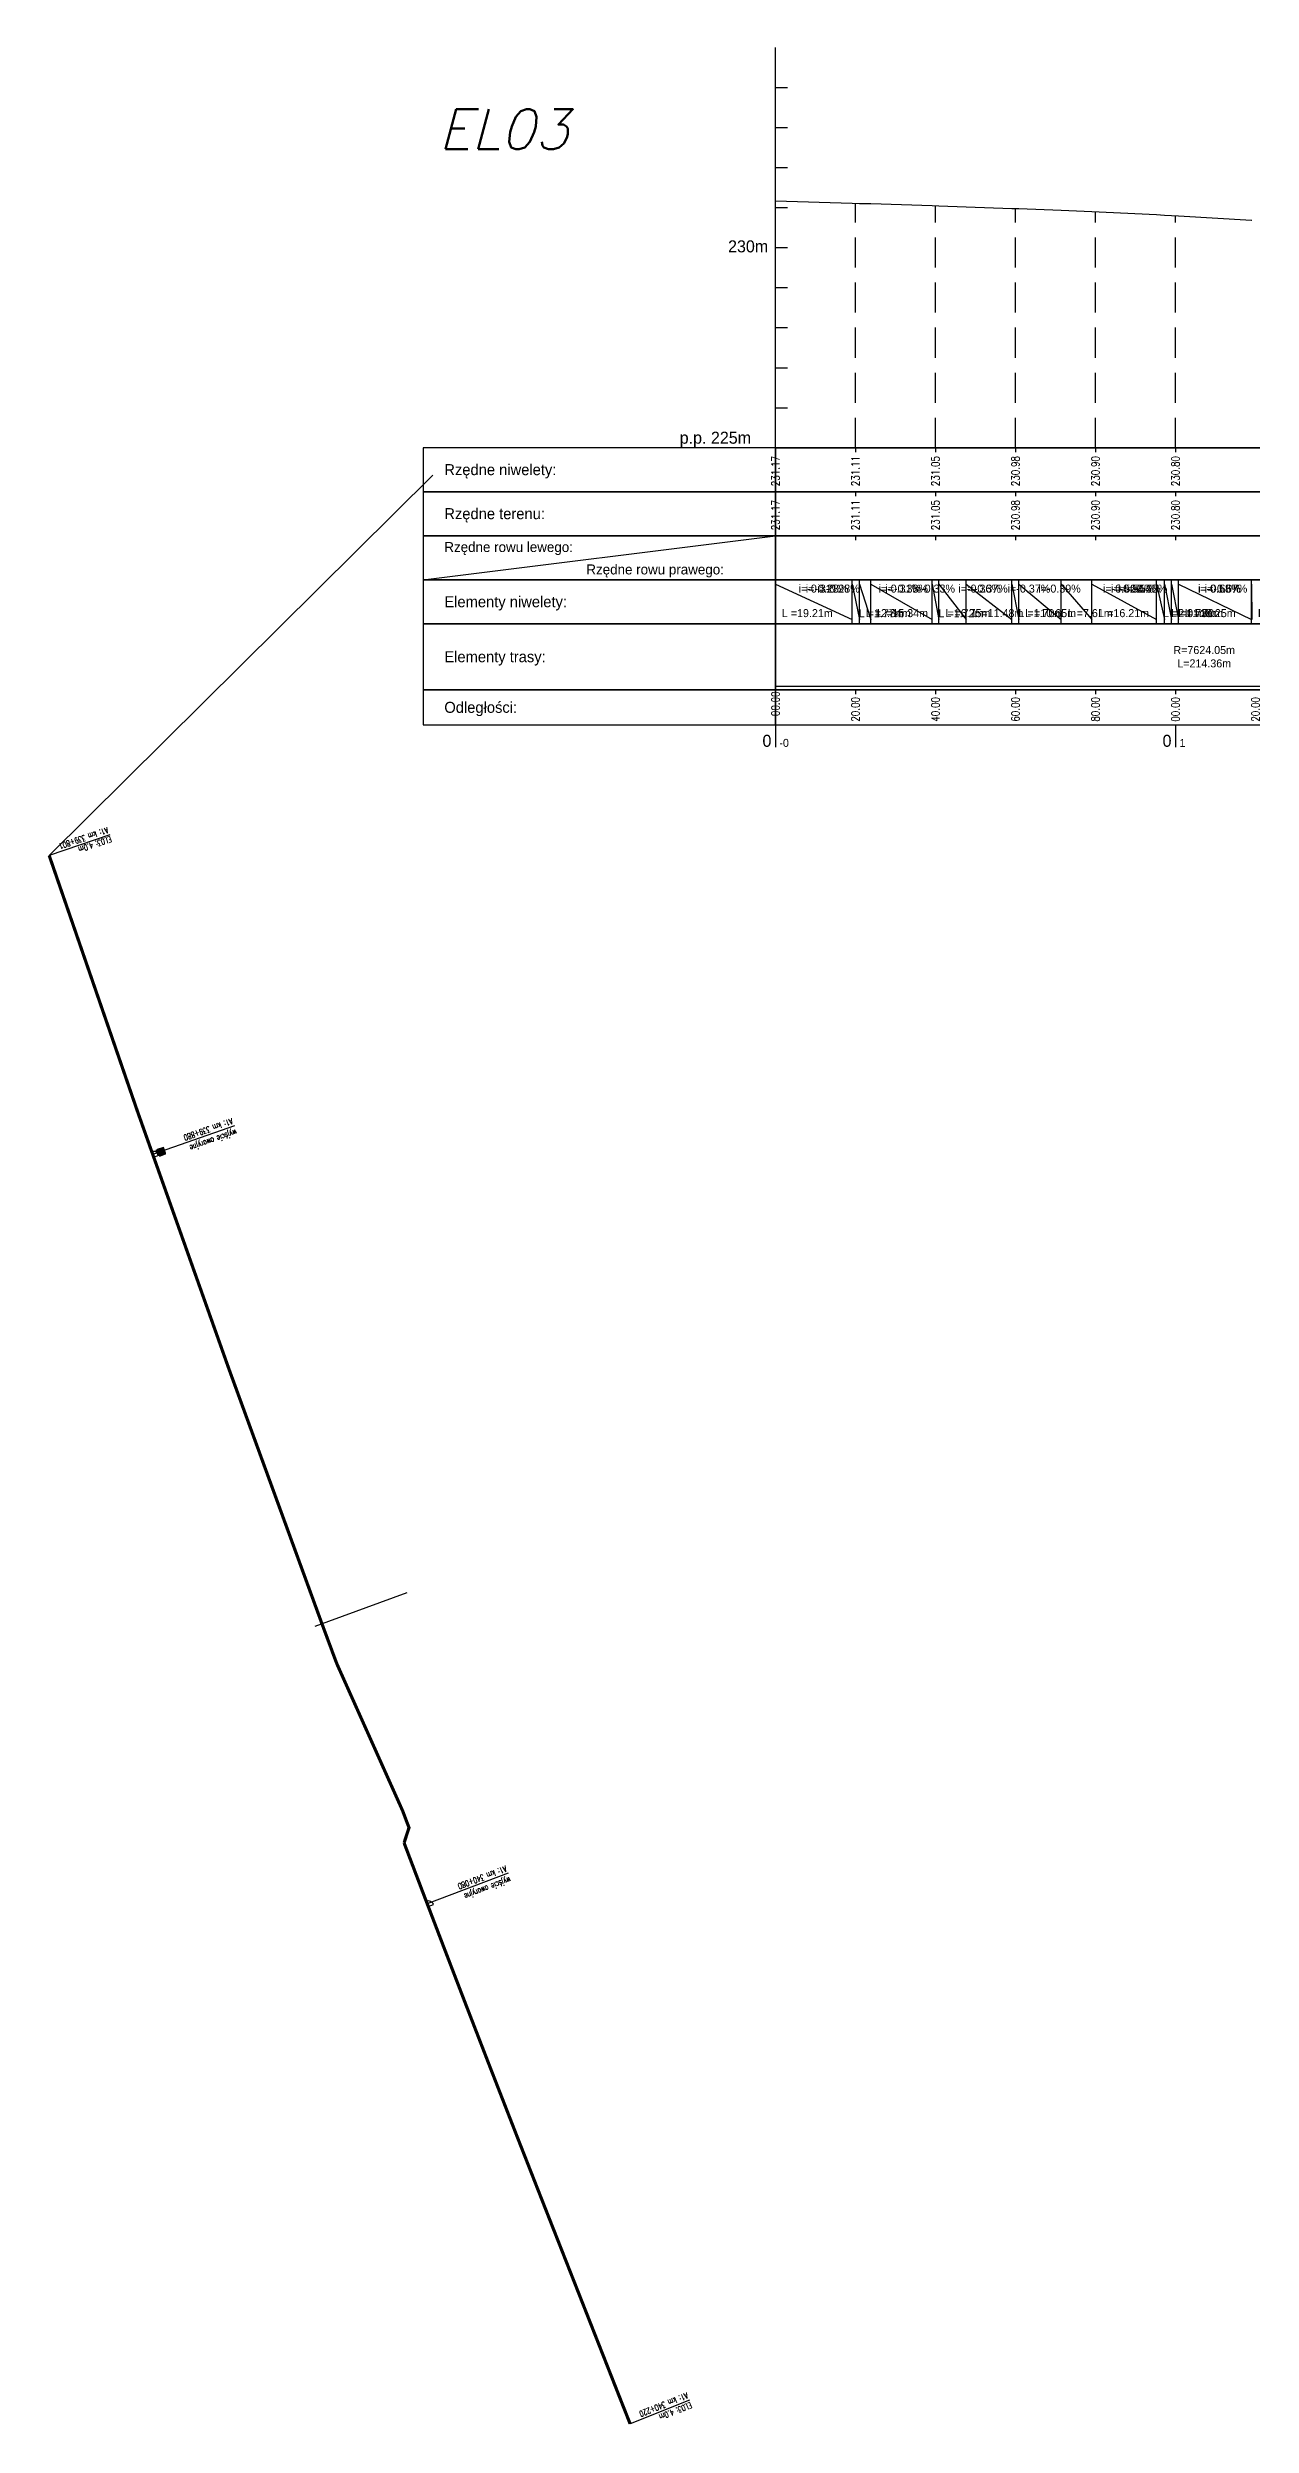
# Model space of a CAD drawing. Header units: metres. Extents: x 7399493 to 7407015, y 5696902 to 5712236.
# Drawn here: x 7403256 to 7403556, y 5707933 to 5708528 of the extents above; entities that cross this region are included whole.
import ezdxf

# ---------------------------------------------------------------- set-up
doc = ezdxf.new("R2010")
doc.units = ezdxf.units.M
doc.linetypes.add('DASHED', pattern=[0.75, 0.5, -0.25])
for name, color, linetype in [('Drzwi ewakuacyjne', 100, 'Continuous'), ('Drzwi ewakuacyjne_opis', 7, 'Continuous'), ('Ekran_akustyczny_4m', 100, 'Continuous'), ('Ekran_akustyczny_4m_opis', 7, 'Continuous'), ('pomoc', 140, 'Continuous'), ('PR_0', 7, 'Continuous'), ('PR_istniejacy_teren', 7, 'Continuous'), ('Schody ewakuacyjne', 100, 'Continuous')]:
    doc.layers.add(name, color=color, linetype=linetype)
doc.styles.add('simplex 0.60', font='simplex.shx', dxfattribs={"width": 0.6})
doc.styles.add('simplex 0.80', font='simplex.shx', dxfattribs={"width": 0.8})
doc.styles.add('Standard poch.', font='simplex.shx', dxfattribs={"oblique": 15})

# ---------------------------------------------------------------- blocks, each defined once
blk = doc.blocks.new('Wyjście awaryjne')
at = {"layer": 'Drzwi ewakuacyjne'}
blk.add_lwpolyline([(0, 0), (-1.4, 0, 0.414214), (0, -1.4)], format="xyb", close=True, dxfattribs=at)
blk = doc.blocks.new('*U14')
at = {"layer": 'Schody ewakuacyjne', "ltscale": 0.8}
blk.add_lwpolyline([(-0.97, 0), (-0.97, -1.62), (-0.9, -1.62), (-0.9, 0)], close=True, dxfattribs=at)
at = {"layer": 'Schody ewakuacyjne'}
for points in [[(-0.76, -1.62), (-0.76, 0)], [(-0.76, 0), (0.76, 0)], [(-0.7, 0.27), (0.7, 0.27)], [(-0.7, 0), (-0.7, 0.27), (0.7, 0.27), (0.7, 0)], [(-0.7, -1.62), (-0.7, 0)], [(-0.76, -1.62), (0.76, -1.62)], [(-0.7, -0.27), (0.7, -0.27)], [(-0.7, -0.54), (0.7, -0.54)], [(-0.7, -0.81), (0.7, -0.81)], [(-0.7, -1.08), (0.7, -1.08)], [(-0.7, -1.35), (0.7, -1.35)], [(-0.7, -1.62), (0.7, -1.62)], [(0.7, -1.62), (0.7, 0)], [(0.76, -1.62), (0.76, 0)]]:
    blk.add_lwpolyline(points, dxfattribs=at)
blk = doc.blocks.new('*U395')
at = {"layer": 'PR_0', "color": 1, "linetype": 'Continuous', "lineweight": -3, "char_height": 2}
for s, insert, attachment_point in [('i=-0.31%', (7404502.83, 5708750.96), 9), ('i=-0.28%', (7404504.6, 5708750.96), 9), ('i=-0.28%', (7404507.44, 5708750.96), 9), ('i=-0.31%', (7404522.78, 5708750.96), 9), ('i=-0.33%', (7404524.5, 5708750.96), 9), ('i=-0.33%', (7404531.26, 5708750.96), 9), ('i=-0.36%', (7404542.73, 5708750.96), 9), ('i=-0.37%', (7404544.43, 5708750.96), 9), ('i=-0.37%', (7404555.07, 5708750.96), 9), ('i=-0.39%', (7404562.68, 5708750.96), 9), ('i=-0.52%', (7404578.89, 5708750.96), 9), ('i=-0.54%', (7404580.9, 5708750.96), 9), ('i=-0.54%', (7404582.64, 5708750.96), 9), ('i=-0.58%', (7404584.34, 5708750.96), 9), ('i=-0.58%', (7404602.59, 5708750.96), 9), ('i=-0.65%', (7404602.71, 5708750.96), 9), ('i=-0.67%', (7404604.32, 5708750.96), 9), ('i=-0.67%', (7404622.54, 5708750.96), 9), ('i=-0.73%', (7404624.26, 5708750.96), 9), ('i=-0.73%', (7404626.53, 5708750.96), 9), ('i=-0.76%', (7404642.5, 5708750.96), 9), ('i=-0.85%', (7404644.18, 5708750.96), 9), ('i=-0.85%', (7404650.35, 5708750.96), 9), ('i=-0.88%', (7404662.45, 5708750.96), 9), ('i=-0.96%', (7404664.11, 5708750.96), 9), ('i=-0.96%', (7404674.17, 5708750.96), 9), ('i=-0.98%', (7404682.4, 5708750.96), 9), ('i=-0.97%', (7404682.82, 5708750.96), 9), ('i=-0.97%', (7404687.39, 5708750.96), 9), ('L =19.21m', (7404487.99, 5708744.83), 7), ('L =1.77m', (7404507.2, 5708744.83), 7), ('L =2.84m', (7404508.97, 5708744.83), 7), ('L =15.34m', (7404511.81, 5708744.83), 7), ('L =1.72m', (7404527.15, 5708744.83), 7), ('L =6.75m', (7404528.88, 5708744.83), 7), ('L =11.48m', (7404535.63, 5708744.83), 7), ('L =1.70m', (7404547.11, 5708744.83), 7), ('L =10.65m', (7404548.8, 5708744.83), 7), ('L =7.61m', (7404559.45, 5708744.83), 7), ('L =16.21m', (7404567.06, 5708744.83), 7), ('L =2.01m', (7404583.27, 5708744.83), 7), ('L =1.73m', (7404585.28, 5708744.83), 7), ('L =1.70m', (7404587.01, 5708744.83), 7), ('L =18.25m', (7404588.71, 5708744.83), 7), ('L =0.12m', (7404606.97, 5708744.83), 7), ('L =1.61m', (7404607.09, 5708744.83), 7), ('L =18.22m', (7404608.69, 5708744.83), 7), ('L =1.72m', (7404626.92, 5708744.83), 7), ('L =2.27m', (7404628.64, 5708744.83), 7), ('L =15.97m', (7404630.9, 5708744.83), 7), ('L =1.68m', (7404646.87, 5708744.83), 7), ('L =6.17m', (7404648.55, 5708744.83), 7), ('L =12.10m', (7404654.72, 5708744.83), 7), ('L =1.67m', (7404666.82, 5708744.83), 7), ('L =10.05m', (7404668.49, 5708744.83), 7), ('L =8.24m', (7404678.54, 5708744.83), 7), ('L =0.41m', (7404686.78, 5708744.83), 7), ('L =4.57m', (7404687.19, 5708744.83), 7)]:
    blk.add_mtext(s, dxfattribs=dict(at, insert=insert, attachment_point=attachment_point))
blk = doc.blocks.new('*U393')
at = {"layer": 'pomoc', "color": 1, "linetype": 'Continuous', "lineweight": -3, "char_height": 2, "attachment_point": 5, "rotation": 90, "style": 'simplex 0.80'}
for s, insert in [('-00.00', (7404486.37, 5708722.31)), ('00.00', (7404686.37, 5708722.31)), ('00.00', (7404786.37, 5708722.31)), ('00.00', (7404886.37, 5708722.31)), ('19.00', (7404905.37, 5708722.31)), ('20.00', (7404506.37, 5708721.81)), ('40.00', (7404526.37, 5708721.81)), ('60.00', (7404546.37, 5708721.81)), ('80.00', (7404566.37, 5708721.81)), ('00.00', (7404586.37, 5708721.81)), ('20.00', (7404606.37, 5708721.81)), ('40.00', (7404626.37, 5708721.81)), ('60.00', (7404646.37, 5708721.81)), ('80.00', (7404666.37, 5708721.81)), ('20.00', (7404706.37, 5708721.81)), ('40.00', (7404726.37, 5708721.81)), ('60.00', (7404746.37, 5708721.81)), ('80.00', (7404766.37, 5708721.81)), ('20.00', (7404806.37, 5708721.81)), ('40.00', (7404826.37, 5708721.81)), ('60.00', (7404846.37, 5708721.81)), ('80.00', (7404866.37, 5708721.81))]:
    blk.add_mtext(s, dxfattribs=dict(at, insert=insert))
blk = doc.blocks.new('*U392')
at = {"layer": 'pomoc', "color": 1, "linetype": 'Continuous', "lineweight": -3}
for s, insert, char_height, attachment_point in [('0', (7404485.37, 5708712.41), 3, 9), ('-0', (7404487.37, 5708712.4), 2, 7), ('0', (7404585.37, 5708712.41), 3, 9), ('1', (7404587.37, 5708712.4), 2, 7), ('0', (7404685.37, 5708712.41), 3, 9), ('2', (7404687.37, 5708712.4), 2, 7), ('0', (7404785.37, 5708712.41), 3, 9), ('3', (7404787.37, 5708712.4), 2, 7), ('0', (7404885.37, 5708712.41), 3, 9), ('4', (7404887.37, 5708712.4), 2, 7)]:
    blk.add_mtext(s, dxfattribs=dict(at, insert=insert, char_height=char_height, attachment_point=attachment_point))

msp = doc.modelspace()

# ---------------------------------------------------------------- linework, layer by layer
at = {"layer": 'Drzwi ewakuacyjne_opis'}
for p, q in [((7403302.23, 5708258.05), (7403281.79, 5708250.92)), ((7403370.7, 5708071.26), (7403350.45, 5708063.58))]:
    msp.add_line(p, q, dxfattribs=at)
at = {"layer": 'Ekran_akustyczny_4m', "const_width": 0.8}
for points in [[(7403255.94, 5708325.64, 0.006682), (7403324.12, 5708133.62, 0.006682)], [(7403324.12, 5708133.62, 0.000348), (7403327.81, 5708123.69), (7403344.27, 5708086.91), (7403345.88, 5708082.65), (7403344.65, 5708078.85, 0.001409), (7403359.91, 5708038.91, 0.001744), (7403379.11, 5707989.63), (7403395.9, 5707946.98, 0.000472), (7403401.15, 5707933.66)]]:
    msp.add_lwpolyline(points, format="xyb", dxfattribs=at)
at = {"layer": 'Ekran_akustyczny_4m_opis'}
for p, q in [((7403271.09, 5708330.78), (7403255.94, 5708325.64)), ((7403416.01, 5707939.59), (7403401.15, 5707933.66))]:
    msp.add_line(p, q, dxfattribs=at)
at = {"layer": 'pomoc', "color": 7, "linetype": 'Continuous', "lineweight": -3}
for p, q in [((7403437.46, 5708427.53), (7403437.46, 5708527.53)), ((7403437.46, 5708517.53), (7403440.46, 5708517.53)), ((7403437.46, 5708507.53), (7403440.46, 5708507.53)), ((7403437.46, 5708497.53), (7403440.46, 5708497.53)), ((7403437.46, 5708487.53), (7403440.46, 5708487.53)), ((7403437.46, 5708477.53), (7403440.46, 5708477.53)), ((7403437.46, 5708467.53), (7403440.46, 5708467.53)), ((7403437.46, 5708457.53), (7403440.46, 5708457.53)), ((7403437.46, 5708447.53), (7403440.46, 5708447.53)), ((7403437.46, 5708437.53), (7403440.46, 5708437.53)), ((7403437.46, 5708427.53), (7403856.46, 5708427.53)), ((7403437.46, 5708416.53), (7403437.46, 5708415.43)), ((7403457.46, 5708416.53), (7403457.46, 5708415.43)), ((7403477.46, 5708416.53), (7403477.46, 5708415.43)), ((7403497.46, 5708416.53), (7403497.46, 5708415.43)), ((7403517.46, 5708416.53), (7403517.46, 5708415.43)), ((7403537.46, 5708416.53), (7403537.46, 5708415.43)), ((7403349.46, 5708394.53), (7403437.46, 5708405.53)), ((7403437.46, 5708405.53), (7403437.46, 5708404.43)), ((7403457.46, 5708405.53), (7403457.46, 5708404.43)), ((7403477.46, 5708405.53), (7403477.46, 5708404.43)), ((7403497.46, 5708405.53), (7403497.46, 5708404.43)), ((7403517.46, 5708405.53), (7403517.46, 5708404.43)), ((7403537.46, 5708405.53), (7403537.46, 5708404.43)), ((7403437.46, 5708367.03), (7403437.46, 5708365.93)), ((7403457.46, 5708367.03), (7403457.46, 5708365.93)), ((7403477.46, 5708367.03), (7403477.46, 5708365.93)), ((7403497.46, 5708367.03), (7403497.46, 5708365.93)), ((7403517.46, 5708367.03), (7403517.46, 5708365.93)), ((7403537.46, 5708367.03), (7403537.46, 5708365.93)), ((7403437.46, 5708358.23), (7403437.46, 5708352.73)), ((7403537.46, 5708358.23), (7403537.46, 5708352.73))]:
    msp.add_line(p, q, dxfattribs=at)
at = {"layer": 'pomoc', "color": 7, "linetype": 'DASHED', "lineweight": -3, "ltscale": 15}
for p, q in [((7403437.46, 5708427.53), (7403437.46, 5708489.24)), ((7403457.46, 5708427.53), (7403457.46, 5708488.63)), ((7403477.46, 5708427.53), (7403477.46, 5708488.02)), ((7403497.46, 5708427.53), (7403497.46, 5708487.32)), ((7403517.46, 5708427.53), (7403517.46, 5708486.56)), ((7403537.46, 5708427.53), (7403537.46, 5708485.51))]:
    msp.add_line(p, q, dxfattribs=at)
at = {"layer": 'pomoc', "color": 1, "linetype": 'Continuous', "lineweight": -3}
for p, q in [((7403437.46, 5708427.53), (7403437.46, 5708426.43)), ((7403457.46, 5708427.53), (7403457.46, 5708426.43)), ((7403477.46, 5708427.53), (7403477.46, 5708426.43)), ((7403497.46, 5708427.53), (7403497.46, 5708426.43)), ((7403517.46, 5708427.53), (7403517.46, 5708426.43)), ((7403537.46, 5708427.53), (7403537.46, 5708426.43)), ((7403437.46, 5708405.53), (7403437.46, 5708404.43)), ((7403457.46, 5708405.53), (7403457.46, 5708404.43)), ((7403477.46, 5708405.53), (7403477.46, 5708404.43)), ((7403497.46, 5708405.53), (7403497.46, 5708404.43)), ((7403517.46, 5708405.53), (7403517.46, 5708404.43)), ((7403537.46, 5708405.53), (7403537.46, 5708404.43)), ((7403437.46, 5708383.53), (7403437.46, 5708394.53)), ((7403437.46, 5708393.43), (7403456.67, 5708384.63)), ((7403456.67, 5708383.53), (7403456.67, 5708394.53)), ((7403456.67, 5708393.43), (7403458.44, 5708384.63)), ((7403458.44, 5708383.53), (7403458.44, 5708394.53)), ((7403458.44, 5708393.43), (7403461.28, 5708384.63)), ((7403461.28, 5708383.53), (7403461.28, 5708394.53)), ((7403461.28, 5708393.43), (7403476.62, 5708384.63)), ((7403476.62, 5708383.53), (7403476.62, 5708394.53)), ((7403476.62, 5708393.43), (7403478.34, 5708384.63)), ((7403478.34, 5708383.53), (7403478.34, 5708394.53)), ((7403478.34, 5708393.43), (7403485.1, 5708384.63)), ((7403485.1, 5708383.53), (7403485.1, 5708394.53)), ((7403485.1, 5708393.43), (7403496.57, 5708384.63)), ((7403496.57, 5708383.53), (7403496.57, 5708394.53)), ((7403496.57, 5708393.43), (7403498.27, 5708384.63)), ((7403498.27, 5708383.53), (7403498.27, 5708394.53)), ((7403498.27, 5708393.43), (7403508.92, 5708384.63)), ((7403508.92, 5708383.53), (7403508.92, 5708394.53)), ((7403508.92, 5708393.43), (7403516.53, 5708384.63)), ((7403516.53, 5708383.53), (7403516.53, 5708394.53)), ((7403516.53, 5708393.43), (7403532.73, 5708384.63)), ((7403532.73, 5708383.53), (7403532.73, 5708394.53)), ((7403532.73, 5708393.43), (7403534.75, 5708384.63)), ((7403534.75, 5708383.53), (7403534.75, 5708394.53)), ((7403534.75, 5708393.43), (7403536.48, 5708384.63)), ((7403536.48, 5708383.53), (7403536.48, 5708394.53)), ((7403536.48, 5708393.43), (7403538.18, 5708384.63)), ((7403538.18, 5708383.53), (7403538.18, 5708394.53)), ((7403538.18, 5708393.43), (7403556.43, 5708384.63)), ((7403556.43, 5708383.53), (7403556.43, 5708394.53)), ((7403556.43, 5708393.43), (7403556.55, 5708384.63)), ((7403437.46, 5708367.03), (7403437.46, 5708383.53)), ((7403437.46, 5708367.9), (7403437.46, 5708367.9)), ((7403437.46, 5708367.9), (7403651.82, 5708367.9))]:
    msp.add_line(p, q, dxfattribs=at)
at = {"layer": 'pomoc', "color": 3, "linetype": 'Continuous', "lineweight": 25}
msp.add_line((7403255.94, 5708325.64), (7403351.82, 5708420.69), dxfattribs=at)
at = {"layer": 'pomoc'}
msp.add_line((7403322.41, 5708132.99, 229.98), (7403345.43, 5708141.46, 214.97), dxfattribs=at)
at = {"layer": 'pomoc', "color": 7, "linetype": 'Continuous', "lineweight": -3}
for points in [[(7403437.46, 5708416.53), (7403437.46, 5708427.53), (7403349.46, 5708427.53), (7403349.46, 5708416.53)], [(7403437.46, 5708416.53), (7403856.46, 5708416.53), (7403856.46, 5708427.53), (7403437.46, 5708427.53)], [(7403437.46, 5708405.53), (7403437.46, 5708416.53), (7403349.46, 5708416.53), (7403349.46, 5708405.53)], [(7403437.46, 5708405.53), (7403856.46, 5708405.53), (7403856.46, 5708416.53), (7403437.46, 5708416.53)], [(7403437.46, 5708394.53), (7403437.46, 5708405.53), (7403349.46, 5708405.53), (7403349.46, 5708394.53)], [(7403437.46, 5708394.53), (7403437.46, 5708405.53), (7403349.46, 5708405.53), (7403349.46, 5708394.53)], [(7403437.46, 5708394.53), (7403856.46, 5708394.53), (7403856.46, 5708405.53), (7403437.46, 5708405.53)], [(7403437.46, 5708394.53), (7403856.46, 5708394.53), (7403856.46, 5708405.53), (7403437.46, 5708405.53)], [(7403437.46, 5708383.53), (7403437.46, 5708394.53), (7403349.46, 5708394.53), (7403349.46, 5708383.53)], [(7403437.46, 5708383.53), (7403856.46, 5708383.53), (7403856.46, 5708394.53), (7403437.46, 5708394.53)], [(7403437.46, 5708367.03), (7403437.46, 5708383.53), (7403349.46, 5708383.53), (7403349.46, 5708367.03)], [(7403437.46, 5708367.03), (7403856.46, 5708367.03), (7403856.46, 5708383.53), (7403437.46, 5708383.53)], [(7403437.46, 5708358.23), (7403437.46, 5708367.03), (7403349.46, 5708367.03), (7403349.46, 5708358.23)], [(7403437.46, 5708358.23), (7403856.46, 5708358.23), (7403856.46, 5708367.03), (7403437.46, 5708367.03)]]:
    msp.add_3dface(points, dxfattribs=at)
at = {"layer": 'PR_istniejacy_teren', "color": 7, "linetype": 'Continuous', "lineweight": -3, "ltscale": 4}
for p, q in [((7403437.46, 5708489.24), (7403456.67, 5708488.65)), ((7403456.67, 5708488.65), (7403458.44, 5708488.6)), ((7403458.44, 5708488.6), (7403461.28, 5708488.52)), ((7403461.28, 5708488.52), (7403476.62, 5708488.04)), ((7403476.62, 5708488.04), (7403478.34, 5708487.99)), ((7403478.34, 5708487.99), (7403485.1, 5708487.76)), ((7403485.1, 5708487.76), (7403496.57, 5708487.35)), ((7403496.57, 5708487.35), (7403498.27, 5708487.29)), ((7403498.27, 5708487.29), (7403508.92, 5708486.9)), ((7403508.92, 5708486.9), (7403516.53, 5708486.6)), ((7403516.53, 5708486.6), (7403532.73, 5708485.77)), ((7403532.73, 5708485.77), (7403534.75, 5708485.66)), ((7403534.75, 5708485.66), (7403536.48, 5708485.56)), ((7403536.48, 5708485.56), (7403538.18, 5708485.47)), ((7403538.18, 5708485.47), (7403556.43, 5708484.42)), ((7403556.43, 5708484.42), (7403556.55, 5708484.41))]:
    msp.add_line(p, q, dxfattribs=at)

# ---------------------------------------------------------------- block references
at = {"layer": 'Drzwi ewakuacyjne'}
for p, rotation in [((7403282.02, 5708250.26), 199.3243135863375), ((7403350.7, 5708062.93), 200.9714415517217)]:
    msp.add_blockref('Wyjście awaryjne', p, dxfattribs=dict(at, rotation=rotation))
at = {"layer": 'pomoc', "color": 140, "linetype": 'Continuous', "lineweight": -3}
for name in ['*U395', '*U393', '*U392']:
    msp.add_blockref(name, (-1048.91, -359.67), dxfattribs=at)
at = {"layer": 'Schody ewakuacyjne', "rotation": 109.3248594065119}
msp.add_blockref('*U14', (7403283.2, 5708251.41), dxfattribs=at)

# ---------------------------------------------------------------- texts
at = {"layer": 'Drzwi ewakuacyjne_opis', "char_height": 1.5, "attachment_point": 7, "style": 'simplex 0.60'}
for s, insert, rotation in [('A1: km 339+880', (7403301.54, 5708259.99), 199.31253), ('wyjście awaryjne', (7403302.37, 5708257.65), 199.31253), ('A1: km 340+080', (7403369.96, 5708073.18), 200.75138), ('wyjście awaryjne', (7403370.85, 5708070.86), 200.75138)]:
    msp.add_mtext(s, dxfattribs=dict(at, insert=insert, rotation=rotation))
at = {"layer": 'Ekran_akustyczny_4m_opis', "char_height": 1.5, "attachment_point": 7, "style": 'simplex 0.60'}
for s, insert, rotation in [('A1: km 339+801', (7403270.43, 5708332.74), 198.75886), ('EL03: 4.0m', (7403271.19, 5708330.49), 198.75886), ('A1: km 340+220', (7403415.25, 5707941.51), 201.74887), ('EL03: 4.0m', (7403416.2, 5707939.14), 201.74887)]:
    msp.add_mtext(s, dxfattribs=dict(at, insert=insert, rotation=rotation))
at = {"layer": 'pomoc', "style": 'Standard poch.', "oblique": 15}
msp.add_text('EL03', height=10, dxfattribs=at).set_placement((7403353.3, 5708502.1))
at = {"layer": 'pomoc', "color": 2, "linetype": 'Continuous', "lineweight": -3, "char_height": 3}
for s, insert, attachment_point in [('230m', (7403435.66, 5708477.83), 6), ('p.p. 225m', (7403422.46, 5708431.53), 2)]:
    msp.add_mtext(s, dxfattribs=dict(at, insert=insert, attachment_point=attachment_point))
at = {"layer": 'pomoc', "color": 7, "linetype": 'Continuous', "lineweight": -3, "attachment_point": 4}
for s, insert, char_height in [('Rzędne niwelety:', (7403354.71, 5708421.63), 2.75), ('Rzędne terenu:', (7403354.71, 5708410.63), 2.75), ('Rzędne rowu lewego:', (7403354.71, 5708402.33), 2.5), ('Elementy niwelety:', (7403354.71, 5708388.63), 2.75), ('Elementy trasy:', (7403354.71, 5708374.88), 2.75), ('Odległości:', (7403354.71, 5708362.23), 2.75)]:
    msp.add_mtext(s, dxfattribs=dict(at, insert=insert, char_height=char_height))
at = {"layer": 'pomoc', "color": 1, "linetype": 'Continuous', "lineweight": -3, "char_height": 2, "attachment_point": 6, "rotation": 89.99998, "style": 'simplex 0.80'}
for s, insert in [('231.17', (7403437.46, 5708425.45)), ('231.11', (7403457.46, 5708425.45)), ('231.05', (7403477.46, 5708425.45)), ('230.98', (7403497.46, 5708425.45)), ('230.90', (7403517.46, 5708425.45)), ('230.80', (7403537.46, 5708425.45)), ('231.17', (7403437.46, 5708414.45)), ('231.11', (7403457.46, 5708414.45)), ('231.05', (7403477.46, 5708414.45)), ('230.98', (7403497.46, 5708414.45)), ('230.90', (7403517.46, 5708414.45)), ('230.80', (7403537.46, 5708414.45))]:
    msp.add_mtext(s, dxfattribs=dict(at, insert=insert))
at = {"layer": 'pomoc', "color": 1, "linetype": 'Continuous', "lineweight": -3}
for s, insert, char_height, attachment_point in [('Rzędne rowu prawego:', (7403390.21, 5708396.73), 2.5, 4), ('R=7624.05m^JL=214.36m', (7403544.64, 5708375.28), 2, 5)]:
    msp.add_mtext(s, dxfattribs=dict(at, insert=insert, char_height=char_height, attachment_point=attachment_point))

doc.saveas('drawing.dxf')
